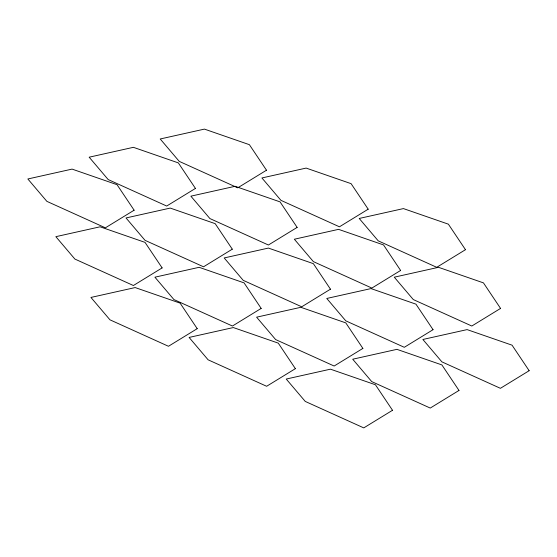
<?xml version="1.0" encoding="UTF-8"?>
<svg xmlns="http://www.w3.org/2000/svg" width="557" height="557" viewBox="0 0 557 557"><rect width="100%" height="100%" fill="white"/><g stroke="black" fill="none" stroke-linecap="round" stroke-linejoin="round"><path stroke-width="0.84" d="M134.126 210.205L105.384 227.827L46.865 201.356L27.85 178.978L72.069 169.105L117.026 184.68L134.126 210.205M195.444 188.419L166.696 206.041L108.183 179.57L89.169 157.192L133.388 147.32L178.344 162.895L195.444 188.419M266.49 170.212L237.742 187.827L179.229 161.363L160.214 138.978L204.433 129.106L249.39 144.681L266.49 170.212M162.129 267.903L133.388 285.518L74.868 259.054L55.853 236.676L100.072 226.803L145.029 242.379L162.129 267.903M232.29 249.181L203.549 266.796L145.029 240.332L126.014 217.954L170.233 208.081L215.19 223.656L232.29 249.181M297.146 227.395L268.404 245.01L209.885 218.546L190.87 196.168L235.089 186.296L280.046 201.871L297.146 227.395M368.191 209.188L339.45 226.803L280.93 200.339L261.915 177.955L306.141 168.082L351.091 183.657L368.191 209.188M197.213 328.665L168.465 346.28L109.952 319.815L90.937 297.438L135.156 287.565L180.113 303.133L197.213 328.665M261.177 308.411L232.436 326.026L173.923 299.562L154.909 277.184L199.127 267.311L244.084 282.879L261.177 308.411M330.461 289.18L301.713 306.796L243.2 280.331L224.186 257.947L268.404 248.074L313.361 263.649L330.461 289.18M400.622 270.458L371.874 288.073L313.361 261.609L294.347 239.225L338.565 229.352L383.522 244.927L400.622 270.458M465.478 249.696L436.73 267.311L378.217 240.84L359.202 218.462L403.421 208.59L448.378 224.165L465.478 249.696M295.377 368.664L266.636 386.279L208.116 359.815L189.102 337.431L233.32 327.558L278.277 343.133L295.377 368.664M362.886 348.41L334.144 366.026L275.624 339.561L256.61 317.177L300.829 307.304L345.786 322.879L362.886 348.41M433.047 329.688L404.305 347.303L345.786 320.839L326.771 298.455L370.99 288.582L415.947 304.157L433.047 329.688M500.555 308.411L471.814 326.026L413.294 299.562L394.279 277.184L438.498 267.311L483.455 282.879L500.555 308.411M392.511 410.279L363.77 427.894L305.25 401.423L286.235 379.045L330.454 369.173L375.411 384.748L392.511 410.279M458.989 390.45L430.248 408.065L371.728 381.601L352.713 359.216L396.932 349.343L441.889 364.919L458.989 390.45M529.15 370.704L500.409 388.32L441.889 361.855L422.874 339.471L467.093 329.605L512.05 345.173L529.15 370.704"/></g></svg>
